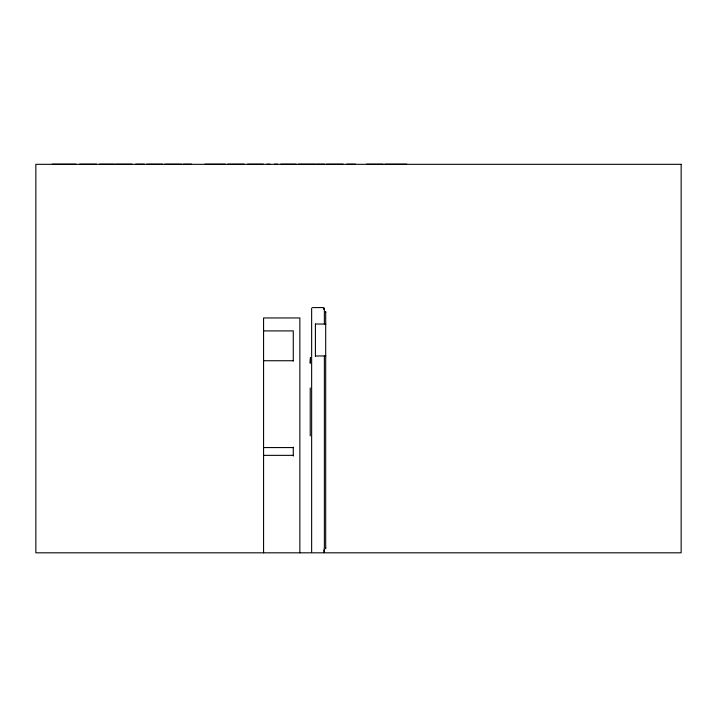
<?xml version="1.0" encoding="UTF-8"?>
<svg xmlns="http://www.w3.org/2000/svg" width="717" height="717" viewBox="0 0 717 717"><rect width="100%" height="100%" fill="white"/><g stroke="black" fill="none" stroke-linecap="round" stroke-linejoin="round"><path stroke-width="1.08" d="M324.111 308.991L323.501 307.584L312.513 307.584M323.501 552.61L324.057 552.296L324.371 546.13L324.371 355.964M325.697 547.429L325.697 312.764M324.057 552.61L324.371 551.66L324.084 552.26M324.057 550.79L324.111 549.984M52.314 164.184L75.832 164.184M79.65 164.184L96.571 164.184M99.448 164.184L114.272 164.184M115.607 164.184L131.946 164.184M135.719 164.184L144.422 164.184M146.797 164.184L162.544 164.184M164.829 164.184L181.5 164.184M183.256 164.184L191.573 164.184M204.883 164.184L225.263 164.184M227.782 164.184L244.112 164.184M247.571 164.184L263.318 164.184M266.912 164.184L269.924 164.184M274.432 164.184L277.488 164.184M280.813 164.184L296.121 164.184M298.299 164.184L315.211 164.184M316.331 164.184L324.649 164.184M326.441 164.184L343.111 164.184M346.768 164.184L355.471 164.184M366.441 164.184L382.977 164.184M385.092 164.184L406.638 164.184M315.408 324.039L325.787 324.039M263.569 330.904L293.271 330.904L293.271 361.108M315.408 355.964L325.787 355.964M263.569 360.741L293.271 360.741M263.569 447.569L293.271 447.569M263.569 455.358L293.271 455.358M324.371 308.077L324.371 324.039M323.752 308.991L324.111 309.475M315.408 323.941L315.408 356.34M311.644 308.077L311.644 552.117M310.228 387.942L310.228 435.918M299.867 552.816L299.867 317.954L263.569 317.954L263.569 552.816M293.271 447.112L293.271 456.048M325.679 547.689L325.608 548.613L325.679 547.689M681.15 164.318L35.85 164.318L35.85 552.816L681.15 552.816L681.15 164.318M310.461 357.523L310.228 363.071L310.461 357.523M325.679 312.504L325.608 311.581L325.679 312.504"/></g></svg>
